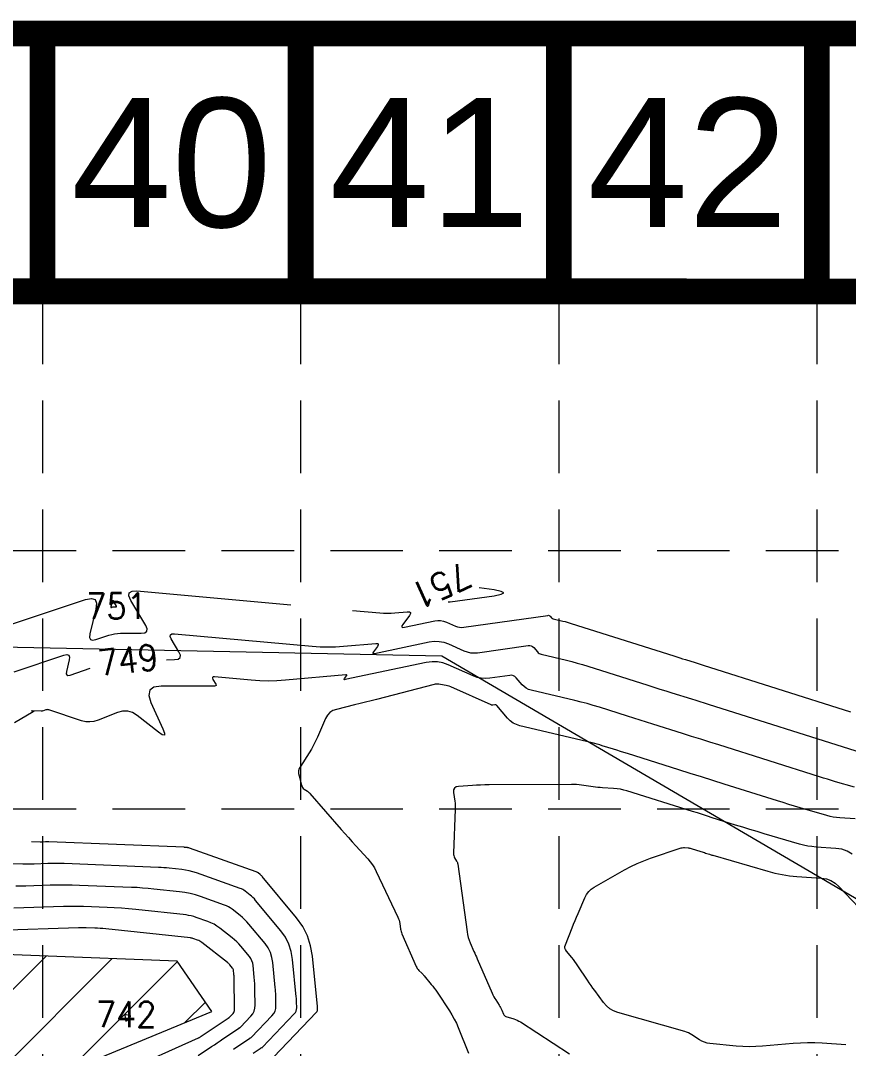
# Model space of a CAD drawing. Header units: feet. Extents: x 46644 to 49208, y 46045 to 47649.
# Drawn here: x 48242.4 to 48370.7, y 47489.6 to 47648.9 of the extents above; entities that cross this region are included whole.
import ezdxf
from ezdxf.enums import TextEntityAlignment as Align

# ---------------------------------------------------------------- set-up
doc = ezdxf.new("R2010")
doc.units = ezdxf.units.FT
doc.header["$MEASUREMENT"] = 0
doc.linetypes.add('DGN Style 3', pattern=[33.544038, 23.960027, -9.584011])
doc.linetypes.add('HIDDEN', pattern=[0.375, 0.25, -0.125])
doc.layers.add('BASE', color=7, linetype='Continuous')
doc.layers.add('GRID', color=254, linetype='HIDDEN')
for name, color, linetype, lineweight in [('EC', 35, 'Continuous', 0), ('Level 9', 1, 'Continuous', 0), ('WATER', 5, 'Continuous', 0)]:
    doc.layers.add(name, color=color, linetype=linetype, lineweight=lineweight)
doc.styles.get("Standard").update_dxf_attribs({"font": 'ARIAL.TTF'})
doc.styles.add('Style-STANDARD', font='STANDARD.shx')

msp = doc.modelspace()

# ---------------------------------------------------------------- hatches: boundary and pattern name
at = {"layer": 'WATER', "linetype": 'Continuous', "lineweight": 0}
h = msp.add_hatch(dxfattribs=at)
h.set_pattern_fill('ANSI31', color=5, scale=60, style=0)
h.paths.add_polyline_path([(48143.43, 47409.28), (48181.08, 47440.56), (48224.61, 47475.76), (48272.04, 47495.31), (48266.66, 47503.13), (48202.6, 47505.58), (48144.9, 47517.8), (48085.23, 47543.22), (48067.63, 47552.5), (48046.6, 47541.75), (48033.89, 47518.29), (48016.77, 47449.85), (48015.79, 47410.26), (48025.08, 47400.97), (48083.28, 47401.46), (48136.09, 47406.34)])

# ---------------------------------------------------------------- linework, layer by layer
at = {"layer": 'BASE', "const_width": 4}
for points in [[(46645.8, 46046.85), (49205.8, 46046.85), (49205.8, 47646.85), (46645.8, 47646.85)], [(46685.72, 46086.84), (49165.91, 46086.77), (49165.86, 47606.87), (46686.22, 47606.92)]]:
    msp.add_lwpolyline(points, close=True, dxfattribs=at)
for points in [[(48245.8, 47606.85), (48245.8, 47646.85)], [(48285.8, 47606.85), (48285.8, 47646.85)], [(48325.8, 47606.85), (48325.8, 47646.85)], [(48365.8, 47606.85), (48365.8, 47646.85)]]:
    msp.add_lwpolyline(points, dxfattribs=at)
at = {"layer": 'EC', "color": 35, "linetype": 'DGN Style 3', "lineweight": 0}
for p, q in [((48259.2, 47559.71), (48259.25, 47560.2)), ((48259.51, 47559), (48259.2, 47559.71)), ((48259.25, 47560.2), (48259.67, 47560.45)), ((48259.67, 47560.45), (48260.44, 47560.48)), ((48260.44, 47560.48), (48298.06, 47557.09)), ((48308.99, 47558.77), (48315.77, 47559.74)), ((48315.78, 47560.63), (48313.49, 47560.98)), ((48315.77, 47559.74), (48316.9, 47559.96)), ((48316.9, 47560.4), (48315.78, 47560.63)), ((48317.28, 47560.18), (48316.9, 47560.4)), ((48316.9, 47559.96), (48317.28, 47560.18)), ((48231.96, 47552.31), (48252.47, 47559.15)), ((48252.47, 47559.15), (48253.38, 47559.33)), ((48253.38, 47559.33), (48253.95, 47559.14)), ((48253.95, 47559.14), (48254.18, 47558.58)), ((48254.18, 47558.58), (48254.09, 47557.67)), ((48256.58, 47558.77), (48256.4, 47558.01)), ((48256.64, 47558.91), (48256.58, 47558.77)), ((48256.7, 47558.97), (48256.64, 47558.91)), ((48256.78, 47558.93), (48256.7, 47558.97)), ((48256.87, 47558.81), (48256.78, 47558.93)), ((48257.27, 47558.14), (48256.87, 47558.81)), ((48257.29, 47558.09), (48257.27, 47558.14)), ((48257.29, 47558.05), (48257.29, 47558.09)), ((48261.8, 47555.12), (48259.51, 47559)), ((48308.65, 47558.8), (48308.76, 47558.77)), ((48308.76, 47558.77), (48308.87, 47558.77)), ((48308.87, 47558.77), (48308.99, 47558.77)), ((48254.09, 47557.67), (48253.15, 47553.81)), ((48256.4, 47558.01), (48256.39, 47557.96)), ((48256.39, 47557.96), (48256.41, 47557.92)), ((48256.41, 47557.92), (48256.44, 47557.91)), ((48256.44, 47557.91), (48256.49, 47557.92)), ((48256.49, 47557.92), (48256.7, 47557.99)), ((48256.7, 47557.99), (48256.74, 47558)), ((48256.74, 47558), (48256.78, 47558.01)), ((48256.78, 47558.01), (48256.83, 47558.02)), ((48256.83, 47558.02), (48256.88, 47558.02)), ((48256.88, 47558.02), (48257.2, 47558.02)), ((48257.2, 47558.02), (48257.26, 47558.03)), ((48257.26, 47558.03), (48257.29, 47558.05)), ((48298.06, 47557.09), (48298.65, 47557.05)), ((48298.65, 47557.05), (48299.23, 47557.04)), ((48299.23, 47557.04), (48299.82, 47557.05)), ((48299.82, 47557.05), (48300.4, 47557.09)), ((48300.4, 47557.09), (48302.32, 47557.26)), ((48302.65, 47556.67), (48301.62, 47555.3)), ((48302.32, 47557.26), (48302.65, 47557.25)), ((48302.65, 47557.25), (48302.81, 47557.15)), ((48302.81, 47556.96), (48302.65, 47556.67)), ((48302.81, 47557.15), (48302.81, 47556.96)), ((48311.09, 47554.84), (48324.12, 47556.69)), ((48324.12, 47556.69), (48324.22, 47556.7)), ((48324.22, 47556.7), (48324.31, 47556.68)), ((48324.31, 47556.68), (48324.39, 47556.63)), ((48324.39, 47556.63), (48324.46, 47556.56)), ((48324.46, 47556.56), (48324.69, 47556.3)), ((48262.02, 47554.6), (48261.8, 47555.12)), ((48301.62, 47555.3), (48301.47, 47555.05)), ((48301.47, 47555.05), (48301.47, 47554.89)), ((48301.47, 47554.89), (48301.61, 47554.83)), ((48301.9, 47554.86), (48306.58, 47555.85)), ((48306.58, 47555.85), (48307.05, 47555.91)), ((48307.05, 47555.91), (48307.5, 47555.9)), ((48307.5, 47555.9), (48307.95, 47555.81)), ((48307.95, 47555.81), (48308.39, 47555.66)), ((48308.39, 47555.66), (48309.82, 47555.02)), ((48309.82, 47555.02), (48310.13, 47554.91)), ((48310.13, 47554.91), (48310.44, 47554.84)), ((48324.69, 47556.3), (48324.74, 47556.25)), ((48324.74, 47556.25), (48324.79, 47556.21)), ((48324.79, 47556.21), (48324.85, 47556.18)), ((48324.85, 47556.18), (48324.92, 47556.16)), ((48324.92, 47556.16), (48326.45, 47555.8)), ((48326.45, 47555.8), (48326.78, 47555.72)), ((48326.78, 47555.72), (48327.1, 47555.63)), ((48327.1, 47555.63), (48327.43, 47555.54)), ((48327.43, 47555.54), (48327.75, 47555.44)), ((48327.75, 47555.44), (48343.64, 47550.4)), ((48253.15, 47553.81), (48253.09, 47553.28)), ((48254.08, 47552.95), (48256.09, 47553.62)), ((48256.09, 47553.62), (48256.53, 47553.75)), ((48256.53, 47553.75), (48256.97, 47553.84)), ((48256.97, 47553.84), (48257.42, 47553.89)), ((48257.42, 47553.89), (48257.87, 47553.91)), ((48257.87, 47553.91), (48261.11, 47553.92)), ((48261.11, 47553.92), (48261.68, 47554)), ((48261.68, 47554), (48261.98, 47554.23)), ((48261.98, 47554.23), (48262.02, 47554.6)), ((48265.59, 47553.44), (48265.62, 47553.69)), ((48265.75, 47553.07), (48265.59, 47553.44)), ((48265.62, 47553.69), (48265.83, 47553.82)), ((48265.83, 47553.82), (48266.24, 47553.84)), ((48266.24, 47553.84), (48287.6, 47551.91)), ((48301.61, 47554.83), (48301.9, 47554.86)), ((48310.44, 47554.84), (48310.76, 47554.82)), ((48310.76, 47554.82), (48311.09, 47554.84)), ((48253.09, 47553.28), (48253.23, 47552.96)), ((48253.23, 47552.96), (48253.56, 47552.85)), ((48253.56, 47552.85), (48254.08, 47552.95)), ((48266.94, 47551.06), (48265.75, 47553.07)), ((48287.6, 47551.91), (48288.81, 47551.83)), ((48288.81, 47551.83), (48290.02, 47551.8)), ((48290.02, 47551.8), (48291.23, 47551.83)), ((48291.23, 47551.83), (48292.44, 47551.91)), ((48292.44, 47551.91), (48297.44, 47552.35)), ((48297.69, 47551.89), (48297.07, 47551.05)), ((48297.24, 47550.78), (48305.73, 47552.57)), ((48297.44, 47552.35), (48297.69, 47552.35)), ((48297.69, 47552.35), (48297.82, 47552.27)), ((48297.82, 47552.12), (48297.69, 47551.89)), ((48297.82, 47552.27), (48297.82, 47552.12)), ((48305.73, 47552.57), (48306.5, 47552.68)), ((48306.5, 47552.68), (48307.26, 47552.66)), ((48307.26, 47552.66), (48308, 47552.52)), ((48308, 47552.52), (48308.73, 47552.26)), ((48308.73, 47552.26), (48311.09, 47551.2)), ((48313.2, 47550.91), (48321.05, 47552.03)), ((48321.05, 47552.03), (48321.3, 47552.03)), ((48321.3, 47552.03), (48321.53, 47551.98)), ((48321.53, 47551.98), (48321.74, 47551.87)), ((48321.74, 47551.87), (48321.92, 47551.69)), ((48321.92, 47551.69), (48322.49, 47551.03)), ((48241.39, 47547.95), (48249.13, 47550.53)), ((48249.13, 47550.53), (48249.58, 47550.61)), ((48249.58, 47550.61), (48249.87, 47550.52)), ((48249.87, 47550.52), (48249.99, 47550.24)), ((48249.99, 47550.24), (48249.94, 47549.78)), ((48266.81, 47549.91), (48267.12, 47550.14)), ((48267.16, 47550.52), (48266.94, 47551.06)), ((48267.12, 47550.14), (48267.16, 47550.52)), ((48296.98, 47550.9), (48296.97, 47550.8)), ((48296.97, 47550.8), (48297.06, 47550.76)), ((48297.07, 47551.05), (48296.98, 47550.9)), ((48297.06, 47550.76), (48297.24, 47550.78)), ((48311.09, 47551.2), (48311.6, 47551.02)), ((48311.6, 47551.02), (48312.12, 47550.91)), ((48312.12, 47550.91), (48312.65, 47550.87)), ((48312.65, 47550.87), (48313.2, 47550.91)), ((48322.49, 47551.03), (48322.62, 47550.9)), ((48322.62, 47550.9), (48322.76, 47550.8)), ((48322.76, 47550.8), (48322.92, 47550.71)), ((48322.92, 47550.71), (48323.1, 47550.66)), ((48323.1, 47550.66), (48326.99, 47549.74)), ((48343.64, 47550.4), (48344.09, 47550.26)), ((48344.09, 47550.26), (48344.54, 47550.11)), ((48344.54, 47550.11), (48344.99, 47549.97)), ((48249.94, 47549.78), (48249.5, 47547.98)), ((48265.04, 47549.82), (48266.24, 47549.83)), ((48266.24, 47549.83), (48266.81, 47549.91)), ((48305.28, 47549.38), (48292.71, 47546.73)), ((48306.16, 47549.5), (48305.28, 47549.38)), ((48307.02, 47549.48), (48306.16, 47549.5)), ((48307.86, 47549.32), (48307.02, 47549.48)), ((48308.69, 47549.02), (48307.86, 47549.32)), ((48312.54, 47547.31), (48308.69, 47549.02)), ((48326.99, 47549.74), (48327.82, 47549.53)), ((48327.82, 47549.53), (48328.65, 47549.31)), ((48328.65, 47549.31), (48329.48, 47549.07)), ((48329.48, 47549.07), (48330.3, 47548.82)), ((48330.3, 47548.82), (48339.62, 47545.87)), ((48344.99, 47549.97), (48345.44, 47549.83)), ((48345.44, 47549.83), (48346.92, 47549.37)), ((48346.92, 47549.37), (48347.23, 47549.27)), ((48347.23, 47549.27), (48347.55, 47549.17)), ((48347.55, 47549.17), (48347.87, 47549.07)), ((48347.87, 47549.07), (48348.18, 47548.97)), ((48348.18, 47548.97), (48379.27, 47539.15)), ((48249.5, 47547.98), (48249.47, 47547.65)), ((48249.47, 47547.65), (48249.55, 47547.46)), ((48249.55, 47547.46), (48249.75, 47547.39)), ((48249.75, 47547.39), (48250.07, 47547.45)), ((48250.07, 47547.45), (48253.21, 47548.5)), ((48272.15, 47547.08), (48272.14, 47546.95)), ((48272.14, 47546.95), (48272.22, 47546.76)), ((48272.26, 47547.15), (48272.15, 47547.08)), ((48272.47, 47547.15), (48272.26, 47547.15)), ((48278.15, 47546.64), (48272.47, 47547.15)), ((48292.81, 47547.47), (48283.45, 47546.64)), ((48292.53, 47546.81), (48292.59, 47546.91)), ((48292.59, 47546.91), (48292.89, 47547.31)), ((48292.89, 47547.47), (48292.81, 47547.47)), ((48292.94, 47547.44), (48292.89, 47547.47)), ((48292.89, 47547.31), (48292.94, 47547.39)), ((48292.94, 47547.39), (48292.94, 47547.44)), ((48313.16, 47547.08), (48312.54, 47547.31)), ((48313.8, 47546.94), (48313.16, 47547.08)), ((48314.45, 47546.9), (48313.8, 47546.94)), ((48315.11, 47546.95), (48314.45, 47546.9)), ((48318.23, 47547.39), (48315.11, 47546.95)), ((48318.52, 47547.4), (48318.23, 47547.39)), ((48318.78, 47547.34), (48318.52, 47547.4)), ((48319.01, 47547.22), (48318.78, 47547.34)), ((48319.22, 47547.02), (48319.01, 47547.22)), ((48320.13, 47545.95), (48319.22, 47547.02)), ((48263.06, 47545.55), (48262.41, 47545.08)), ((48264.19, 47545.71), (48263.06, 47545.55)), ((48272.47, 47545.74), (48264.19, 47545.71)), ((48272.22, 47546.76), (48272.64, 47546.05)), ((48272.61, 47545.76), (48272.47, 47545.74)), ((48272.69, 47545.82), (48272.61, 47545.76)), ((48272.64, 47546.05), (48272.7, 47545.91)), ((48272.7, 47545.91), (48272.69, 47545.82)), ((48279.47, 47546.55), (48278.15, 47546.64)), ((48280.8, 47546.52), (48279.47, 47546.55)), ((48282.13, 47546.55), (48280.8, 47546.52)), ((48283.45, 47546.64), (48282.13, 47546.55)), ((48292.53, 47546.75), (48292.53, 47546.81)), ((48292.59, 47546.72), (48292.53, 47546.75)), ((48292.71, 47546.73), (48292.59, 47546.72)), ((48306.49, 47545.99), (48297.58, 47543.67)), ((48306.67, 47546.02), (48306.49, 47545.99)), ((48306.85, 47546.04), (48306.67, 47546.02)), ((48307.03, 47546.04), (48306.85, 47546.04)), ((48307.22, 47546.02), (48307.03, 47546.04)), ((48308.07, 47545.9), (48307.22, 47546.02)), ((48308.33, 47545.85), (48308.07, 47545.9)), ((48308.58, 47545.78), (48308.33, 47545.85)), ((48308.83, 47545.7), (48308.58, 47545.78)), ((48309.07, 47545.6), (48308.83, 47545.7)), ((48315.32, 47542.82), (48309.07, 47545.6)), ((48320.42, 47545.65), (48320.13, 47545.95)), ((48320.75, 47545.41), (48320.42, 47545.65)), ((48321.12, 47545.23), (48320.75, 47545.41)), ((48339.62, 47545.87), (48340.55, 47545.57)), ((48340.55, 47545.57), (48341.48, 47545.28)), ((48262.41, 47545.08), (48262.26, 47544.3)), ((48262.26, 47544.3), (48262.59, 47543.21)), ((48321.52, 47545.1), (48321.12, 47545.23)), ((48328.31, 47543.49), (48321.52, 47545.1)), ((48341.48, 47545.28), (48342.41, 47544.99)), ((48342.41, 47544.99), (48343.34, 47544.69)), ((48343.34, 47544.69), (48346.37, 47543.74)), ((48346.37, 47543.74), (48347.03, 47543.54)), ((48262.59, 47543.21), (48264.46, 47539.13)), ((48294.16, 47542.81), (48291.36, 47542.13)), ((48295.01, 47543.02), (48294.16, 47542.81)), ((48295.87, 47543.24), (48295.01, 47543.02)), ((48296.72, 47543.45), (48295.87, 47543.24)), ((48297.58, 47543.67), (48296.72, 47543.45)), ((48315.38, 47542.8), (48315.32, 47542.82)), ((48315.45, 47542.78), (48315.38, 47542.8)), ((48315.51, 47542.78), (48315.45, 47542.78)), ((48315.58, 47542.78), (48315.51, 47542.78)), ((48315.89, 47542.83), (48315.58, 47542.78)), ((48315.98, 47542.83), (48315.89, 47542.83)), ((48316.06, 47542.81), (48315.98, 47542.83)), ((48316.14, 47542.77), (48316.06, 47542.81)), ((48316.2, 47542.71), (48316.14, 47542.77)), ((48317.87, 47540.75), (48316.2, 47542.71)), ((48329.26, 47543.26), (48328.31, 47543.49)), ((48330.21, 47543.01), (48329.26, 47543.26)), ((48331.15, 47542.74), (48330.21, 47543.01)), ((48332.09, 47542.45), (48331.15, 47542.74)), ((48336.45, 47541.07), (48332.09, 47542.45)), ((48347.03, 47543.54), (48347.68, 47543.33)), ((48347.68, 47543.33), (48348.33, 47543.13)), ((48348.33, 47543.13), (48348.98, 47542.92)), ((48348.98, 47542.92), (48372.64, 47535.45)), ((48244.36, 47541.72), (48241.46, 47540.03)), ((48244.13, 47541.92), (48244.11, 47541.91)), ((48244.11, 47541.91), (48244.13, 47541.9)), ((48244.18, 47541.92), (48244.13, 47541.92)), ((48244.13, 47541.9), (48244.17, 47541.88)), ((48244.17, 47541.88), (48244.36, 47541.8)), ((48245.6, 47541.86), (48244.18, 47541.92)), ((48244.36, 47541.8), (48244.39, 47541.78)), ((48244.39, 47541.74), (48244.36, 47541.72)), ((48244.39, 47541.78), (48244.4, 47541.76)), ((48244.4, 47541.76), (48244.39, 47541.74)), ((48245.62, 47541.86), (48245.6, 47541.86)), ((48245.65, 47541.86), (48245.62, 47541.86)), ((48245.67, 47541.86), (48245.65, 47541.86)), ((48245.69, 47541.87), (48245.67, 47541.86)), ((48245.79, 47541.9), (48245.69, 47541.87)), ((48245.79, 47541.88), (48245.79, 47541.9)), ((48245.79, 47541.9), (48245.79, 47541.9)), ((48245.79, 47541.9), (48245.79, 47541.9)), ((48245.79, 47541.9), (48245.79, 47541.9)), ((48245.79, 47541.9), (48245.79, 47541.9)), ((48245.79, 47541.87), (48245.79, 47541.88)), ((48245.8, 47541.87), (48245.79, 47541.87)), ((48245.79, 47541.87), (48245.79, 47541.87)), ((48245.79, 47541.87), (48245.79, 47541.87)), ((48246.31, 47542.04), (48245.8, 47541.87)), ((48246.42, 47542.07), (48246.31, 47542.04)), ((48246.54, 47542.08), (48246.42, 47542.07)), ((48246.65, 47542.07), (48246.54, 47542.08)), ((48246.76, 47542.04), (48246.65, 47542.07)), ((48251.83, 47540.36), (48246.76, 47542.04)), ((48257.4, 47541.64), (48254.42, 47540.44)), ((48258.22, 47541.86), (48257.4, 47541.64)), ((48259.01, 47541.86), (48258.22, 47541.86)), ((48259.76, 47541.64), (48259.01, 47541.86)), ((48260.48, 47541.19), (48259.76, 47541.64)), ((48263.76, 47538.58), (48260.48, 47541.19)), ((48289.67, 47540.71), (48288.39, 47537.8)), ((48289.96, 47541.22), (48289.67, 47540.71)), ((48290.34, 47541.63), (48289.96, 47541.22)), ((48290.81, 47541.93), (48290.34, 47541.63)), ((48291.36, 47542.13), (48290.81, 47541.93)), ((48318.28, 47540.34), (48317.87, 47540.75)), ((48337.43, 47540.75), (48336.45, 47541.07)), ((48338.42, 47540.44), (48337.43, 47540.75)), ((48252.49, 47540.2), (48251.83, 47540.36)), ((48253.13, 47540.17), (48252.49, 47540.2)), ((48253.78, 47540.25), (48253.13, 47540.17)), ((48254.42, 47540.44), (48253.78, 47540.25)), ((48264.46, 47539.13), (48264.72, 47538.44)), ((48318.73, 47540.01), (48318.28, 47540.34)), ((48319.24, 47539.76), (48318.73, 47540.01)), ((48319.79, 47539.58), (48319.24, 47539.76)), ((48331, 47536.92), (48319.79, 47539.58)), ((48339.4, 47540.13), (48338.42, 47540.44)), ((48340.39, 47539.82), (48339.4, 47540.13)), ((48344.99, 47538.38), (48340.39, 47539.82)), ((48264.37, 47538.16), (48263.76, 47538.58)), ((48264.69, 47538.12), (48264.37, 47538.16)), ((48264.72, 47538.44), (48264.69, 47538.12)), ((48288.39, 47537.8), (48288.11, 47537.18)), ((48346.39, 47537.94), (48344.99, 47538.38)), ((48347.8, 47537.5), (48346.39, 47537.94)), ((48349.21, 47537.05), (48347.8, 47537.5)), ((48287.47, 47535.98), (48287.11, 47535.4)), ((48287.8, 47536.58), (48287.47, 47535.98)), ((48288.11, 47537.18), (48287.8, 47536.58)), ((48331.39, 47536.83), (48331, 47536.92)), ((48331.77, 47536.73), (48331.39, 47536.83)), ((48332.15, 47536.62), (48331.77, 47536.73)), ((48332.52, 47536.5), (48332.15, 47536.62)), ((48334.28, 47535.95), (48332.52, 47536.5)), ((48334.82, 47535.78), (48334.28, 47535.95)), ((48335.36, 47535.61), (48334.82, 47535.78)), ((48350.62, 47536.61), (48349.21, 47537.05)), ((48366.22, 47531.68), (48350.62, 47536.61)), ((48287.11, 47535.4), (48285.77, 47533.29)), ((48335.9, 47535.44), (48335.36, 47535.61)), ((48336.43, 47535.27), (48335.9, 47535.44)), ((48344.4, 47532.77), (48336.43, 47535.27)), ((48285.49, 47532.58), (48285.48, 47532.21)), ((48285.59, 47532.95), (48285.49, 47532.58)), ((48285.77, 47533.29), (48285.59, 47532.95)), ((48346.17, 47532.21), (48344.4, 47532.77)), ((48285.48, 47532.21), (48285.55, 47531.82)), ((48285.55, 47531.82), (48285.95, 47530.35)), ((48347.93, 47531.66), (48346.17, 47532.21)), ((48349.69, 47531.1), (48347.93, 47531.66)), ((48351.45, 47530.55), (48349.69, 47531.1)), ((48366.84, 47531.48), (48366.22, 47531.68)), ((48367.46, 47531.29), (48366.84, 47531.48)), ((48368.08, 47531.11), (48367.46, 47531.29)), ((48368.71, 47530.92), (48368.08, 47531.11)), ((48285.95, 47530.35), (48286.02, 47530.18)), ((48286.02, 47530.18), (48286.11, 47530.03)), ((48286.11, 47530.03), (48286.22, 47529.89)), ((48286.22, 47529.89), (48286.36, 47529.78)), ((48286.36, 47529.78), (48286.87, 47529.43)), ((48286.87, 47529.43), (48286.97, 47529.35)), ((48309.51, 47529.65), (48309.5, 47529.27)), ((48309.63, 47529.93), (48309.51, 47529.65)), ((48309.88, 47530.11), (48309.63, 47529.93)), ((48310.25, 47530.18), (48309.88, 47530.11)), ((48312.41, 47530.33), (48310.25, 47530.18)), ((48313.05, 47530.37), (48312.41, 47530.33)), ((48313.7, 47530.39), (48313.05, 47530.37)), ((48314.35, 47530.41), (48313.7, 47530.39)), ((48315, 47530.42), (48314.35, 47530.41)), ((48327.8, 47530.51), (48315, 47530.42)), ((48328.19, 47530.5), (48327.8, 47530.51)), ((48328.57, 47530.48), (48328.19, 47530.5)), ((48328.96, 47530.45), (48328.57, 47530.48)), ((48329.34, 47530.4), (48328.96, 47530.45)), ((48331.13, 47530.13), (48329.34, 47530.4)), ((48331.5, 47530.08), (48331.13, 47530.13)), ((48331.86, 47530.04), (48331.5, 47530.08)), ((48332.23, 47530), (48331.86, 47530.04)), ((48332.6, 47529.97), (48332.23, 47530)), ((48334.31, 47529.87), (48332.6, 47529.97)), ((48334.84, 47529.82), (48334.31, 47529.87)), ((48335.36, 47529.74), (48334.84, 47529.82)), ((48335.87, 47529.63), (48335.36, 47529.74)), ((48336.37, 47529.49), (48335.87, 47529.63)), ((48346.51, 47526.31), (48336.37, 47529.49)), ((48359.68, 47527.95), (48351.45, 47530.55)), ((48371.62, 47530.07), (48368.71, 47530.92)), ((48286.97, 47529.35), (48287.07, 47529.27)), ((48287.07, 47529.27), (48287.17, 47529.18)), ((48287.17, 47529.18), (48287.25, 47529.08)), ((48287.25, 47529.08), (48292.1, 47523.51)), ((48309.5, 47529.27), (48309.69, 47527.88)), ((48309.69, 47527.88), (48309.73, 47527.58)), ((48360.56, 47527.67), (48359.68, 47527.95)), ((48309.75, 47526.68), (48309.48, 47519.82)), ((48309.73, 47527.58), (48309.75, 47527.28)), ((48309.75, 47527.28), (48309.76, 47526.98)), ((48309.76, 47526.98), (48309.75, 47526.68)), ((48347.28, 47526.07), (48346.51, 47526.31)), ((48361.44, 47527.4), (48360.56, 47527.67)), ((48362.33, 47527.13), (48361.44, 47527.4)), ((48363.22, 47526.87), (48362.33, 47527.13)), ((48367.36, 47525.66), (48363.22, 47526.87)), ((48348.06, 47525.82), (48347.28, 47526.07)), ((48348.83, 47525.58), (48348.06, 47525.82)), ((48349.6, 47525.34), (48348.83, 47525.58)), ((48353.21, 47524.2), (48349.6, 47525.34)), ((48367.85, 47525.53), (48367.36, 47525.66)), ((48368.35, 47525.43), (48367.85, 47525.53)), ((48368.85, 47525.36), (48368.35, 47525.43)), ((48369.36, 47525.31), (48368.85, 47525.36)), ((48371.73, 47525.15), (48369.36, 47525.31)), ((48292.1, 47523.51), (48292.65, 47522.88)), ((48354.32, 47523.85), (48353.21, 47524.2)), ((48355.43, 47523.51), (48354.32, 47523.85)), ((48356.54, 47523.18), (48355.43, 47523.51)), ((48357.65, 47522.85), (48356.54, 47523.18)), ((48245.42, 47521.56), (48244.09, 47521.59)), ((48245.52, 47521.56), (48245.42, 47521.56)), ((48245.61, 47521.56), (48245.52, 47521.56)), ((48245.71, 47521.56), (48245.61, 47521.56)), ((48245.8, 47521.56), (48245.71, 47521.56)), ((48246.25, 47521.58), (48245.8, 47521.56)), ((48246.38, 47521.58), (48246.25, 47521.58)), ((48246.52, 47521.58), (48246.38, 47521.58)), ((48246.65, 47521.58), (48246.52, 47521.58)), ((48246.79, 47521.58), (48246.65, 47521.58)), ((48267.77, 47520.75), (48246.79, 47521.58)), ((48292.65, 47522.88), (48293.21, 47522.25)), ((48293.21, 47522.25), (48293.78, 47521.62)), ((48293.78, 47521.62), (48294.35, 47521)), ((48363.1, 47521.25), (48357.65, 47522.85)), ((48267.83, 47520.74), (48267.77, 47520.75)), ((48267.88, 47520.74), (48267.83, 47520.74)), ((48267.94, 47520.74), (48267.88, 47520.74)), ((48267.99, 47520.73), (48267.94, 47520.74)), ((48268.25, 47520.7), (48267.99, 47520.73)), ((48268.33, 47520.69), (48268.25, 47520.7)), ((48268.41, 47520.68), (48268.33, 47520.69)), ((48268.49, 47520.66), (48268.41, 47520.68)), ((48268.56, 47520.63), (48268.49, 47520.66)), ((48278.91, 47516.96), (48268.56, 47520.63)), ((48294.35, 47521), (48296.22, 47518.97)), ((48340.02, 47519.06), (48344.63, 47520.61)), ((48344.63, 47520.61), (48344.79, 47520.66)), ((48344.79, 47520.66), (48344.95, 47520.69)), ((48344.95, 47520.69), (48345.12, 47520.7)), ((48345.12, 47520.7), (48345.29, 47520.7)), ((48345.29, 47520.7), (48345.84, 47520.66)), ((48345.84, 47520.66), (48345.96, 47520.65)), ((48345.96, 47520.65), (48346.07, 47520.64)), ((48346.07, 47520.64), (48346.19, 47520.61)), ((48346.19, 47520.61), (48346.3, 47520.58)), ((48346.3, 47520.58), (48347.81, 47520.1)), ((48347.81, 47520.1), (48348, 47520.05)), ((48348, 47520.05), (48348.18, 47519.99)), ((48348.18, 47519.99), (48348.37, 47519.93)), ((48348.37, 47519.93), (48348.55, 47519.87)), ((48348.55, 47519.87), (48349.15, 47519.68)), ((48363.74, 47521.09), (48363.1, 47521.25)), ((48364.38, 47520.95), (48363.74, 47521.09)), ((48365.03, 47520.86), (48364.38, 47520.95)), ((48365.69, 47520.8), (48365.03, 47520.86)), ((48368.76, 47520.59), (48365.69, 47520.8)), ((48369.67, 47520.45), (48368.76, 47520.59)), ((48370.5, 47520.16), (48369.67, 47520.45)), ((48371.25, 47519.7), (48370.5, 47520.16)), ((48242.74, 47518.14), (48231.03, 47518.4)), ((48247.88, 47518.24), (48247.24, 47518.24)), ((48248.52, 47518.24), (48247.88, 47518.24)), ((48296.22, 47518.97), (48296.6, 47518.52)), ((48296.6, 47518.52), (48296.94, 47518.05)), ((48309.48, 47519.82), (48309.49, 47519.64)), ((48309.49, 47519.64), (48309.52, 47519.47)), ((48309.52, 47519.47), (48309.58, 47519.3)), ((48309.58, 47519.3), (48309.66, 47519.14)), ((48309.66, 47519.14), (48309.98, 47518.63)), ((48309.98, 47518.63), (48310.04, 47518.52)), ((48310.04, 47518.52), (48310.09, 47518.4)), ((48310.09, 47518.4), (48310.13, 47518.28)), ((48310.13, 47518.28), (48310.15, 47518.16)), ((48336.95, 47517.77), (48337.95, 47518.24)), ((48337.95, 47518.24), (48338.98, 47518.67)), ((48338.98, 47518.67), (48340.02, 47519.06)), ((48349.15, 47519.68), (48349.28, 47519.64)), ((48349.28, 47519.64), (48349.41, 47519.6)), ((48349.41, 47519.6), (48349.53, 47519.56)), ((48349.53, 47519.56), (48349.66, 47519.53)), ((48349.66, 47519.53), (48358.18, 47517.04)), ((48243.18, 47518.13), (48242.74, 47518.14)), ((48243.63, 47518.13), (48243.18, 47518.13)), ((48244.08, 47518.14), (48243.63, 47518.13)), ((48244.52, 47518.15), (48244.08, 47518.14)), ((48246.61, 47518.22), (48244.52, 47518.15)), ((48247.24, 47518.24), (48246.61, 47518.22)), ((48249.16, 47518.22), (48248.52, 47518.24)), ((48263.77, 47517.64), (48249.16, 47518.22)), ((48264.18, 47517.62), (48263.77, 47517.64)), ((48264.6, 47517.59), (48264.18, 47517.62)), ((48265.02, 47517.56), (48264.6, 47517.59)), ((48265.43, 47517.52), (48265.02, 47517.56)), ((48267.37, 47517.31), (48265.43, 47517.52)), ((48267.96, 47517.23), (48267.37, 47517.31)), ((48268.54, 47517.11), (48267.96, 47517.23)), ((48269.12, 47516.97), (48268.54, 47517.11)), ((48269.68, 47516.78), (48269.12, 47516.97)), ((48276.45, 47514.38), (48269.68, 47516.78)), ((48278.99, 47516.92), (48278.91, 47516.96)), ((48279.06, 47516.89), (48278.99, 47516.92)), ((48279.13, 47516.84), (48279.06, 47516.89)), ((48279.2, 47516.8), (48279.13, 47516.84)), ((48279.51, 47516.55), (48279.2, 47516.8)), ((48296.94, 47518.05), (48297.25, 47517.55)), ((48297.25, 47517.55), (48297.52, 47517.03)), ((48297.52, 47517.03), (48300.86, 47509.94)), ((48310.15, 47518.16), (48311.6, 47507.68)), ((48331.31, 47514.57), (48335.97, 47517.24)), ((48335.97, 47517.24), (48336.95, 47517.77)), ((48358.18, 47517.04), (48359.29, 47516.75)), ((48359.29, 47516.75), (48360.42, 47516.52)), ((48279.6, 47516.48), (48279.51, 47516.55)), ((48279.69, 47516.4), (48279.6, 47516.48)), ((48279.77, 47516.31), (48279.69, 47516.4)), ((48279.85, 47516.22), (48279.77, 47516.31)), ((48285.16, 47509.8), (48279.85, 47516.22)), ((48360.42, 47516.52), (48361.56, 47516.35)), ((48361.56, 47516.35), (48362.71, 47516.24)), ((48362.71, 47516.24), (48366.49, 47515.99)), ((48366.49, 47515.99), (48367.27, 47515.87)), ((48367.27, 47515.87), (48367.99, 47515.61)), ((48367.99, 47515.61), (48368.64, 47515.22)), ((48368.64, 47515.22), (48369.22, 47514.7)), ((48242.44, 47514.72), (48241.65, 47514.71)), ((48243.24, 47514.74), (48242.44, 47514.72)), ((48246.97, 47514.87), (48243.24, 47514.74)), ((48248.11, 47514.9), (48246.97, 47514.87)), ((48249.25, 47514.91), (48248.11, 47514.9)), ((48250.39, 47514.89), (48249.25, 47514.91)), ((48251.53, 47514.86), (48250.39, 47514.89)), ((48259.6, 47514.54), (48251.53, 47514.86)), ((48260.46, 47514.5), (48259.6, 47514.54)), ((48261.32, 47514.44), (48260.46, 47514.5)), ((48262.18, 47514.37), (48261.32, 47514.44)), ((48263.03, 47514.29), (48262.18, 47514.37)), ((48267.03, 47513.86), (48263.03, 47514.29)), ((48267.86, 47513.75), (48267.03, 47513.86)), ((48268.68, 47513.58), (48267.86, 47513.75)), ((48269.49, 47513.37), (48268.68, 47513.58)), ((48276.65, 47514.3), (48276.45, 47514.38)), ((48276.84, 47514.21), (48276.65, 47514.3)), ((48277.02, 47514.1), (48276.84, 47514.21)), ((48277.19, 47513.97), (48277.02, 47514.1)), ((48277.97, 47513.36), (48277.19, 47513.97)), ((48330.12, 47513.45), (48330.45, 47513.88)), ((48330.45, 47513.88), (48330.84, 47514.26)), ((48330.84, 47514.26), (48331.31, 47514.57)), ((48369.22, 47514.7), (48381.13, 47502.02)), ((48270.29, 47513.12), (48269.49, 47513.37)), ((48274, 47511.8), (48270.29, 47513.12)), ((48278.2, 47513.17), (48277.97, 47513.36)), ((48278.42, 47512.97), (48278.2, 47513.17)), ((48278.63, 47512.75), (48278.42, 47512.97)), ((48278.83, 47512.52), (48278.63, 47512.75)), ((48282.72, 47507.81), (48278.83, 47512.52)), ((48328.8, 47510.5), (48329.86, 47512.95)), ((48329.86, 47512.95), (48330.12, 47513.45)), ((48249.05, 47511.58), (48241.36, 47511.31)), ((48249.83, 47511.6), (48249.05, 47511.58)), ((48250.61, 47511.6), (48249.83, 47511.6)), ((48251.39, 47511.59), (48250.61, 47511.6)), ((48252.17, 47511.57), (48251.39, 47511.59)), ((48255.81, 47511.43), (48252.17, 47511.57)), ((48256.92, 47511.37), (48255.81, 47511.43)), ((48258.04, 47511.3), (48256.92, 47511.37)), ((48259.15, 47511.21), (48258.04, 47511.3)), ((48260.26, 47511.1), (48259.15, 47511.21)), ((48268.04, 47510.27), (48260.26, 47511.1)), ((48274.31, 47511.67), (48274, 47511.8)), ((48274.61, 47511.52), (48274.31, 47511.67)), ((48274.9, 47511.35), (48274.61, 47511.52)), ((48275.17, 47511.15), (48274.9, 47511.35)), ((48276.42, 47510.17), (48275.17, 47511.15)), ((48328.57, 47509.95), (48328.8, 47510.5)), ((48268.44, 47510.21), (48268.04, 47510.27)), ((48268.84, 47510.13), (48268.44, 47510.21)), ((48269.23, 47510.03), (48268.84, 47510.13)), ((48269.62, 47509.9), (48269.23, 47510.03)), ((48271.42, 47509.27), (48269.62, 47509.9)), ((48271.91, 47509.07), (48271.42, 47509.27)), ((48272.38, 47508.83), (48271.91, 47509.07)), ((48272.83, 47508.56), (48272.38, 47508.83)), ((48276.79, 47509.86), (48276.42, 47510.17)), ((48277.15, 47509.54), (48276.79, 47509.86)), ((48277.49, 47509.19), (48277.15, 47509.54)), ((48277.8, 47508.82), (48277.49, 47509.19)), ((48280.28, 47505.83), (48277.8, 47508.82)), ((48286.12, 47508.46), (48285.16, 47509.8)), ((48300.86, 47509.94), (48300.97, 47509.69)), ((48300.97, 47509.69), (48301.05, 47509.45)), ((48301.05, 47509.45), (48301.12, 47509.19)), ((48301.12, 47509.19), (48301.17, 47508.93)), ((48301.17, 47508.93), (48301.29, 47508.08)), ((48327.87, 47508.26), (48328.1, 47508.83)), ((48328.1, 47508.83), (48328.33, 47509.39)), ((48328.33, 47509.39), (48328.57, 47509.95)), ((48251.39, 47508.29), (48238.2, 47507.84)), ((48251.68, 47508.3), (48251.39, 47508.29)), ((48251.98, 47508.3), (48251.68, 47508.3)), ((48252.27, 47508.3), (48251.98, 47508.3)), ((48252.56, 47508.29), (48252.27, 47508.3)), ((48253.92, 47508.24), (48252.56, 47508.29)), ((48254.34, 47508.22), (48253.92, 47508.24)), ((48254.76, 47508.19), (48254.34, 47508.22)), ((48255.17, 47508.15), (48254.76, 47508.19)), ((48255.59, 47508.11), (48255.17, 47508.15)), ((48268.73, 47506.71), (48255.59, 47508.11)), ((48273.26, 47508.25), (48272.83, 47508.56)), ((48275.21, 47506.72), (48273.26, 47508.25)), ((48283.44, 47506.81), (48282.72, 47507.81)), ((48286.85, 47507.03), (48286.12, 47508.46)), ((48301.29, 47508.08), (48301.33, 47507.89)), ((48301.33, 47507.89), (48301.37, 47507.72)), ((48301.37, 47507.72), (48301.43, 47507.54)), ((48301.43, 47507.54), (48301.5, 47507.37)), ((48301.5, 47507.37), (48303.7, 47502.31)), ((48311.6, 47507.68), (48311.67, 47507.24)), ((48311.67, 47507.24), (48311.78, 47506.8)), ((48326.83, 47505.63), (48327.87, 47508.26)), ((48268.86, 47506.69), (48268.73, 47506.71)), ((48268.99, 47506.66), (48268.86, 47506.69)), ((48269.12, 47506.63), (48268.99, 47506.66)), ((48269.25, 47506.59), (48269.12, 47506.63)), ((48269.84, 47506.38), (48269.25, 47506.59)), ((48270.02, 47506.3), (48269.84, 47506.38)), ((48270.19, 47506.22), (48270.02, 47506.3)), ((48270.35, 47506.12), (48270.19, 47506.22)), ((48270.51, 47506.01), (48270.35, 47506.12)), ((48274.46, 47502.91), (48270.51, 47506.01)), ((48275.56, 47506.43), (48275.21, 47506.72)), ((48275.89, 47506.12), (48275.56, 47506.43)), ((48276.21, 47505.8), (48275.89, 47506.12)), ((48276.51, 47505.46), (48276.21, 47505.8)), ((48280.75, 47505.17), (48280.28, 47505.83)), ((48283.98, 47505.74), (48283.44, 47506.81)), ((48284.36, 47504.6), (48283.98, 47505.74)), ((48287.35, 47505.51), (48286.85, 47507.03)), ((48287.62, 47503.89), (48287.35, 47505.51)), ((48311.78, 47506.8), (48311.91, 47506.38)), ((48311.91, 47506.38), (48312.08, 47505.96)), ((48312.08, 47505.96), (48312.66, 47504.62)), ((48326.76, 47505.38), (48326.83, 47505.63)), ((48277.86, 47503.82), (48276.51, 47505.46)), ((48281.12, 47504.46), (48280.75, 47505.17)), ((48281.36, 47503.7), (48281.12, 47504.46)), ((48284.56, 47503.39), (48284.36, 47504.6)), ((48312.66, 47504.62), (48312.79, 47504.33)), ((48312.79, 47504.33), (48312.91, 47504.04)), ((48312.91, 47504.04), (48313.04, 47503.76)), ((48326.76, 47505.14), (48326.76, 47505.38)), ((48326.83, 47504.9), (48326.76, 47505.14)), ((48326.98, 47504.68), (48326.83, 47504.9)), ((48327.81, 47503.67), (48326.98, 47504.68)), ((48274.56, 47502.82), (48274.46, 47502.91)), ((48274.66, 47502.73), (48274.56, 47502.82)), ((48274.75, 47502.63), (48274.66, 47502.73)), ((48274.84, 47502.53), (48274.75, 47502.63)), ((48275.24, 47502.05), (48274.84, 47502.53)), ((48278.08, 47503.51), (48277.86, 47503.82)), ((48278.25, 47503.17), (48278.08, 47503.51)), ((48278.37, 47502.82), (48278.25, 47503.17)), ((48278.44, 47502.44), (48278.37, 47502.82)), ((48278.62, 47500.61), (48278.44, 47502.44)), ((48281.5, 47502.9), (48281.36, 47503.7)), ((48281.88, 47499.05), (48281.5, 47502.9)), ((48285.13, 47497.58), (48284.56, 47503.39)), ((48288.39, 47496.11), (48287.62, 47503.89)), ((48313.04, 47503.76), (48313.16, 47503.47)), ((48313.16, 47503.47), (48315.47, 47498.15)), ((48328.07, 47503.36), (48327.81, 47503.67)), ((48328.31, 47503.04), (48328.07, 47503.36)), ((48328.54, 47502.72), (48328.31, 47503.04)), ((48328.77, 47502.39), (48328.54, 47502.72)), ((48330.24, 47500.17), (48328.77, 47502.39)), ((48275.3, 47501.96), (48275.24, 47502.05)), ((48275.35, 47501.87), (48275.3, 47501.96)), ((48275.38, 47501.77), (48275.35, 47501.87)), ((48275.4, 47501.66), (48275.38, 47501.77)), ((48275.45, 47501.15), (48275.4, 47501.66)), ((48275.47, 47500.99), (48275.45, 47501.15)), ((48275.48, 47500.83), (48275.47, 47500.99)), ((48275.48, 47500.67), (48275.48, 47500.83)), ((48303.7, 47502.31), (48303.79, 47502.14)), ((48303.79, 47502.14), (48303.88, 47501.98)), ((48303.88, 47501.98), (48304, 47501.83)), ((48304, 47501.83), (48304.13, 47501.69)), ((48304.13, 47501.69), (48304.58, 47501.24)), ((48304.58, 47501.24), (48304.67, 47501.15)), ((48304.67, 47501.15), (48304.77, 47501.05)), ((48304.77, 47501.05), (48304.86, 47500.95)), ((48304.86, 47500.95), (48304.94, 47500.84)), ((48304.94, 47500.84), (48306.05, 47499.52)), ((48275.49, 47500.52), (48275.48, 47500.67)), ((48275.57, 47495.63), (48275.49, 47500.52)), ((48278.66, 47500.11), (48278.62, 47500.61)), ((48278.69, 47499.62), (48278.66, 47500.11)), ((48278.72, 47499.12), (48278.69, 47499.62)), ((48306.05, 47499.52), (48306.29, 47499.23)), ((48306.29, 47499.23), (48306.51, 47498.93)), ((48330.52, 47499.76), (48330.24, 47500.17)), ((48330.8, 47499.36), (48330.52, 47499.76)), ((48331.08, 47498.95), (48330.8, 47499.36)), ((48278.73, 47498.62), (48278.72, 47499.12)), ((48278.77, 47496.3), (48278.73, 47498.62)), ((48281.91, 47498.73), (48281.88, 47499.05)), ((48281.93, 47498.4), (48281.91, 47498.73)), ((48281.94, 47498.08), (48281.93, 47498.4)), ((48281.95, 47497.76), (48281.94, 47498.08)), ((48281.98, 47496.24), (48281.95, 47497.76)), ((48285.15, 47497.39), (48285.13, 47497.58)), ((48306.51, 47498.93), (48306.73, 47498.63)), ((48306.73, 47498.63), (48306.94, 47498.33)), ((48306.94, 47498.33), (48308.85, 47495.43)), ((48315.47, 47498.15), (48315.59, 47497.88)), ((48315.59, 47497.88), (48315.73, 47497.61)), ((48315.73, 47497.61), (48315.88, 47497.35)), ((48331.37, 47498.55), (48331.08, 47498.95)), ((48332.74, 47496.7), (48331.37, 47498.55)), ((48278.73, 47495.81), (48278.77, 47496.3)), ((48281.95, 47495.79), (48281.98, 47496.24)), ((48285.16, 47497.19), (48285.15, 47497.39)), ((48285.17, 47497), (48285.16, 47497.19)), ((48285.18, 47496.8), (48285.17, 47497)), ((48285.19, 47495.89), (48285.18, 47496.8)), ((48288.39, 47496.04), (48288.39, 47496.11)), ((48288.4, 47495.98), (48288.39, 47496.04)), ((48288.4, 47495.91), (48288.4, 47495.98)), ((48315.88, 47497.35), (48316.03, 47497.1)), ((48316.03, 47497.1), (48316.58, 47496.27)), ((48316.58, 47496.27), (48316.69, 47496.1)), ((48316.69, 47496.1), (48316.79, 47495.92)), ((48333.2, 47496.18), (48332.74, 47496.7)), ((48333.71, 47495.75), (48333.2, 47496.18)), ((48258.59, 47494.79), (48258.62, 47494.84)), ((48258.59, 47494.7), (48258.59, 47494.79)), ((48258.74, 47493.88), (48258.59, 47494.7)), ((48258.62, 47494.84), (48258.67, 47494.87)), ((48258.67, 47494.87), (48258.76, 47494.86)), ((48258.76, 47494.86), (48259.25, 47494.75)), ((48259.25, 47494.75), (48259.33, 47494.72)), ((48259.38, 47494.53), (48259.28, 47494.23)), ((48259.33, 47494.72), (48259.38, 47494.68)), ((48259.38, 47494.68), (48259.39, 47494.61)), ((48259.39, 47494.61), (48259.38, 47494.53)), ((48270.4, 47491.49), (48274.71, 47494.39)), ((48274.71, 47494.39), (48274.71, 47494.4)), ((48274.71, 47494.4), (48274.72, 47494.4)), ((48274.72, 47494.4), (48274.72, 47494.4)), ((48274.72, 47494.4), (48274.73, 47494.4)), ((48274.73, 47494.4), (48274.75, 47494.41)), ((48274.75, 47494.41), (48274.76, 47494.42)), ((48274.75, 47494.41), (48274.75, 47494.41)), ((48274.76, 47494.42), (48275.33, 47495.02)), ((48274.76, 47494.42), (48274.76, 47494.42)), ((48274.76, 47494.42), (48274.76, 47494.42)), ((48275.33, 47495.02), (48275.44, 47495.15)), ((48275.44, 47495.15), (48275.51, 47495.3)), ((48275.51, 47495.3), (48275.56, 47495.46)), ((48275.56, 47495.46), (48275.57, 47495.63)), ((48276.47, 47492.87), (48278.09, 47494.57)), ((48278.09, 47494.57), (48278.39, 47494.95)), ((48278.18, 47491.33), (48281.35, 47494.64)), ((48278.39, 47494.95), (48278.61, 47495.36)), ((48278.61, 47495.36), (48278.73, 47495.81)), ((48279.89, 47489.78), (48284.82, 47494.93)), ((48281.35, 47494.64), (48281.63, 47494.99)), ((48281.61, 47488.23), (48288.28, 47495.22)), ((48281.63, 47494.99), (48281.83, 47495.38)), ((48281.83, 47495.38), (48281.95, 47495.79)), ((48284.82, 47494.93), (48284.99, 47495.14)), ((48284.99, 47495.14), (48285.1, 47495.37)), ((48285.1, 47495.37), (48285.17, 47495.62)), ((48285.17, 47495.62), (48285.19, 47495.89)), ((48288.28, 47495.22), (48288.34, 47495.29)), ((48288.34, 47495.29), (48288.38, 47495.37)), ((48288.38, 47495.37), (48288.4, 47495.45)), ((48288.4, 47495.85), (48288.4, 47495.91)), ((48288.41, 47495.54), (48288.4, 47495.85)), ((48288.4, 47495.45), (48288.41, 47495.54)), ((48308.85, 47495.43), (48309.24, 47494.8)), ((48309.24, 47494.8), (48309.6, 47494.15)), ((48316.79, 47495.92), (48316.88, 47495.73)), ((48316.88, 47495.73), (48316.96, 47495.54)), ((48316.96, 47495.54), (48317.22, 47494.9)), ((48317.22, 47494.9), (48317.29, 47494.78)), ((48317.29, 47494.78), (48317.38, 47494.68)), ((48317.38, 47494.68), (48317.48, 47494.6)), ((48317.48, 47494.6), (48317.61, 47494.55)), ((48317.61, 47494.55), (48318.86, 47494.16)), ((48334.29, 47495.42), (48333.71, 47495.75)), ((48334.94, 47495.18), (48334.29, 47495.42)), ((48345.34, 47492.2), (48334.94, 47495.18)), ((48258.73, 47493.85), (48258.74, 47493.86)), ((48258.73, 47493.84), (48258.73, 47493.85)), ((48258.74, 47493.84), (48258.73, 47493.84)), ((48258.73, 47493.84), (48258.73, 47493.84)), ((48258.73, 47493.84), (48258.73, 47493.84)), ((48259.11, 47494.03), (48258.74, 47493.84)), ((48258.74, 47493.87), (48258.74, 47493.88)), ((48258.74, 47493.88), (48258.74, 47493.88)), ((48258.74, 47493.86), (48258.74, 47493.87)), ((48258.74, 47493.87), (48258.74, 47493.87)), ((48259.17, 47494.07), (48259.11, 47494.03)), ((48259.21, 47494.11), (48259.17, 47494.07)), ((48259.25, 47494.16), (48259.21, 47494.11)), ((48259.28, 47494.23), (48259.25, 47494.16)), ((48273.76, 47491.06), (48276.32, 47492.8)), ((48276.32, 47492.8), (48276.34, 47492.8)), ((48276.34, 47492.8), (48276.35, 47492.81)), ((48276.35, 47492.81), (48276.37, 47492.82)), ((48276.37, 47492.82), (48276.38, 47492.83)), ((48276.38, 47492.83), (48276.43, 47492.85)), ((48276.43, 47492.85), (48276.45, 47492.85)), ((48276.45, 47492.85), (48276.46, 47492.86)), ((48276.46, 47492.86), (48276.46, 47492.87)), ((48276.46, 47492.87), (48276.47, 47492.87)), ((48309.6, 47494.15), (48309.93, 47493.49)), ((48309.93, 47493.49), (48310.23, 47492.81)), ((48310.23, 47492.81), (48311.84, 47488.87)), ((48318.86, 47494.16), (48319.12, 47494.07)), ((48319.12, 47494.07), (48319.37, 47493.96)), ((48319.37, 47493.96), (48319.62, 47493.84)), ((48319.62, 47493.84), (48319.86, 47493.69)), ((48319.86, 47493.69), (48327.45, 47488.73)), ((48253.56, 47483.9), (48269.99, 47491.23)), ((48269.99, 47491.23), (48270.04, 47491.25)), ((48270.04, 47491.25), (48270.08, 47491.28)), ((48270.08, 47491.28), (48270.12, 47491.3)), ((48270.12, 47491.3), (48270.16, 47491.33)), ((48270.16, 47491.33), (48270.29, 47491.41)), ((48270.29, 47491.41), (48270.32, 47491.43)), ((48270.32, 47491.43), (48270.35, 47491.45)), ((48270.35, 47491.45), (48270.37, 47491.47)), ((48270.37, 47491.47), (48270.4, 47491.49)), ((48276.17, 47490.01), (48277.93, 47491.2)), ((48277.93, 47491.2), (48277.96, 47491.21)), ((48277.96, 47491.21), (48277.98, 47491.23)), ((48277.98, 47491.23), (48278.01, 47491.24)), ((48278.01, 47491.24), (48278.03, 47491.25)), ((48278.03, 47491.25), (48278.12, 47491.28)), ((48278.12, 47491.28), (48278.14, 47491.29)), ((48278.14, 47491.29), (48278.15, 47491.3)), ((48278.15, 47491.3), (48278.17, 47491.31)), ((48278.17, 47491.31), (48278.18, 47491.33)), ((48345.62, 47492.11), (48345.34, 47492.2)), ((48345.9, 47491.99), (48345.62, 47492.11)), ((48346.17, 47491.86), (48345.9, 47491.99)), ((48346.43, 47491.7), (48346.17, 47491.86)), ((48347.61, 47490.93), (48346.43, 47491.7)), ((48269.91, 47488.5), (48271.98, 47489.88)), ((48271.98, 47489.88), (48272.43, 47490.17)), ((48272.43, 47490.17), (48272.87, 47490.47)), ((48272.87, 47490.47), (48273.31, 47490.77)), ((48273.31, 47490.77), (48273.76, 47491.06)), ((48275.39, 47489.48), (48275.78, 47489.75)), ((48275.78, 47489.75), (48276.17, 47490.01)), ((48278.43, 47488.84), (48279.55, 47489.6)), ((48279.55, 47489.6), (48279.58, 47489.62)), ((48279.58, 47489.62), (48279.61, 47489.64)), ((48279.61, 47489.64), (48279.65, 47489.66)), ((48279.65, 47489.66), (48279.68, 47489.67)), ((48279.68, 47489.67), (48279.8, 47489.72)), ((48279.8, 47489.72), (48279.83, 47489.73)), ((48279.83, 47489.73), (48279.85, 47489.75)), ((48279.85, 47489.75), (48279.87, 47489.76)), ((48279.87, 47489.76), (48279.89, 47489.78)), ((48347.98, 47490.71), (48347.61, 47490.93)), ((48348.37, 47490.55), (48347.98, 47490.71)), ((48348.78, 47490.43), (48348.37, 47490.55)), ((48349.2, 47490.37), (48348.78, 47490.43)), ((48353.3, 47489.96), (48349.2, 47490.37)), ((48354.32, 47489.89), (48353.3, 47489.96)), ((48355.34, 47489.86), (48354.32, 47489.89)), ((48356.35, 47489.87), (48355.34, 47489.86)), ((48357.37, 47489.94), (48356.35, 47489.87)), ((48362.12, 47490.34), (48357.37, 47489.94)), ((48363.24, 47490.41), (48362.12, 47490.34)), ((48364.36, 47490.45), (48363.24, 47490.41)), ((48365.48, 47490.44), (48364.36, 47490.45)), ((48366.6, 47490.39), (48365.48, 47490.44)), ((48370.27, 47490.17), (48366.6, 47490.39))]:
    msp.add_line(p, q, dxfattribs=at)
at = {"layer": 'GRID', "color": 252, "linetype": 'HIDDEN', "lineweight": 0, "ltscale": 45}
for p, q in [((48245.8, 47606.85), (48245.8, 46206.68)), ((48285.8, 47606.85), (48285.8, 46206.68)), ((48325.8, 47606.85), (48325.8, 46206.68)), ((48365.8, 47606.85), (48365.8, 46206.68)), ((46687.28, 47566.72), (49167.28, 47566.72)), ((46687.28, 47526.72), (49167.28, 47526.72))]:
    msp.add_line(p, q, dxfattribs=at)
at = {"layer": 'Level 9', "color": 252, "linetype": 'Continuous', "lineweight": 0, "flags": 128}
msp.add_lwpolyline([(48581.32, 47390.14), (48307.69, 47550.39), (47978.97, 47557.08)], dxfattribs=at)
at = {"layer": 'WATER', "color": 5, "linetype": 'Continuous', "lineweight": 0}
msp.add_lwpolyline([(48143.43, 47409.28), (48181.08, 47440.56), (48224.61, 47475.76), (48272.04, 47495.31), (48266.66, 47503.13), (48202.6, 47505.58), (48144.9, 47517.8), (48085.23, 47543.22), (48067.63, 47552.5), (48046.6, 47541.75), (48033.89, 47518.29), (48016.77, 47449.85), (48015.79, 47410.26), (48025.08, 47400.97), (48083.28, 47401.46), (48136.09, 47406.34)], close=True, dxfattribs=at)

# ---------------------------------------------------------------- texts
at = {"layer": 'BASE'}
for s, p in [('40', (48265.8, 47626.85)), ('41', (48305.8, 47626.85)), ('42', (48345.8, 47626.85))]:
    msp.add_text(s, height=20, dxfattribs=at).set_placement(p, align=Align.MIDDLE_CENTER)
at = {"layer": 'EC', "color": 35, "linetype": 'DGN Style 3', "lineweight": 0, "style": 'Style-STANDARD'}
for s, rotation, p in [('751', 204.3187, (48307.62, 47561.34)), ('749', 6.4103, (48259.04, 47549.79))]:
    msp.add_text(s, height=4, rotation=rotation, dxfattribs=at).set_placement(p, align=Align.MIDDLE_CENTER)
for s, p in [('751', (48257.27, 47558.14)), ('742', (48258.76, 47494.86))]:
    msp.add_text(s, height=4, dxfattribs=at).set_placement(p, align=Align.MIDDLE_CENTER)

doc.saveas('drawing.dxf')
